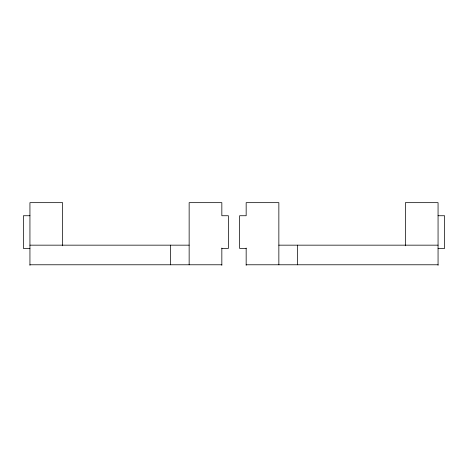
<?xml version="1.0" encoding="UTF-8"?>
<svg xmlns="http://www.w3.org/2000/svg" width="468" height="468" viewBox="0 0 468 468"><rect width="100%" height="100%" fill="white"/><g stroke="black" fill="none" stroke-linecap="round" stroke-linejoin="round"><path stroke-width="0.7" d="M29.94 215.736L23.4 215.736L23.4 248.426L29.94 248.426M438.06 215.736L444.6 215.736L444.6 248.426L438.06 248.426M29.94 245.162L189.148 245.162M278.852 245.162L438.06 245.162M221.838 248.426L228.378 248.426L228.378 215.736L221.838 215.736L221.838 202.662L189.148 202.662L189.148 264.777M246.162 248.426L239.622 248.426L239.622 215.736L246.162 215.736L246.162 202.662L278.852 202.662L278.852 264.777M29.94 264.777L221.838 264.777M246.162 264.777L438.06 264.777M438.06 265.338L438.06 202.662L405.37 202.662L405.37 245.776M297.484 245.162L297.484 264.777M246.162 248.063L246.162 265.338M221.838 248.063L221.838 265.338M170.516 245.162L170.516 264.777M62.63 245.776L62.63 202.662L29.94 202.662L29.94 265.338"/></g></svg>
